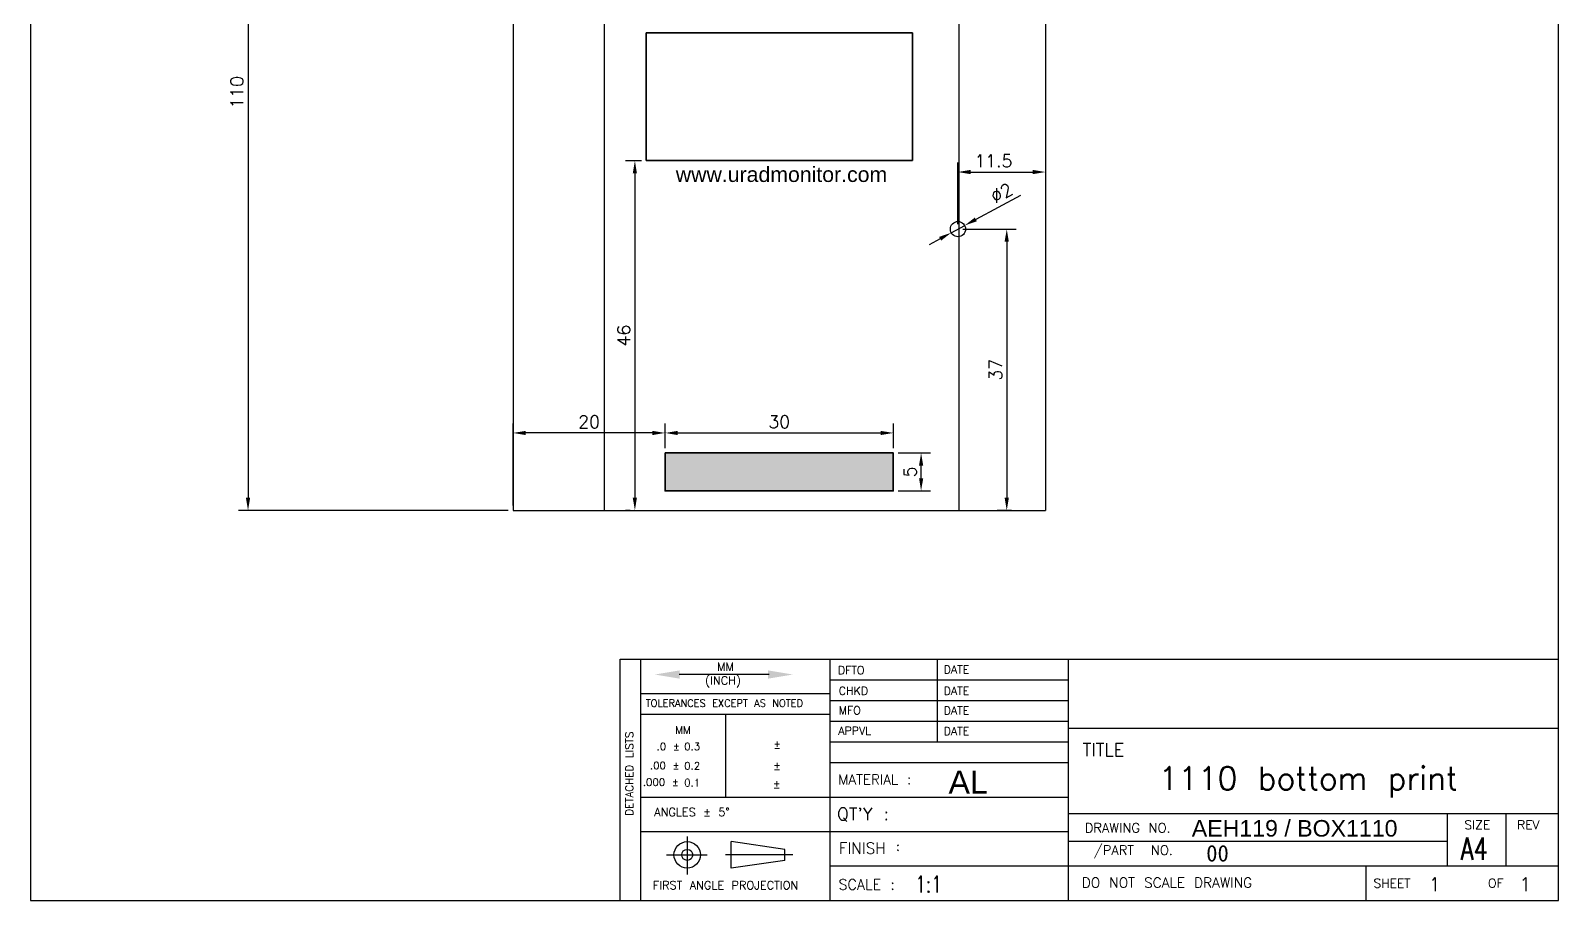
# Model space of a CAD drawing. Header units: millimetres. Extents: x 207 to 635, y 135 to 813.
# Drawn here: x 434.1 to 635, y 278.9 to 393.3 of the extents above; entities that cross this region are included whole.
import ezdxf
from ezdxf.enums import TextEntityAlignment as Align

# ---------------------------------------------------------------- set-up
doc = ezdxf.new("R2010")
doc.units = ezdxf.units.MM
for name, color, linetype, lineweight in [('Callout', 3, 'Continuous', 0), ('CAXA0', 7, 'Continuous', 70), ('Contour line', 1, 'Continuous', 15), ('TEXT', 6, 'Continuous', 20)]:
    doc.layers.add(name, color=color, linetype=linetype, lineweight=lineweight)
doc.styles.add('_YES', font='ROMANC.SHX', dxfattribs={"height": 1.5})
doc.styles.add('ADESK2', font='romans')
doc.styles.get("Standard").update_dxf_attribs({"font": 'txt.shx'})
doc.styles.add('样式 1', font='Arial.ttf')
doc.dimstyles.new('ISO-25', dxfattribs={"dimtxt": 2.5, "dimasz": 2, "dimexe": 1.25, "dimexo": 0.625, "dimtad": 1, "dimdsep": 46, "dimtxsty": 'Standard', "dimcen": 2.5, "dimclrt": 256, "dimadec": 0, "dimazin": 0, "dimtfac": 1, "dimtmove": 0, "dimatfit": 3, "dimfxl": 1, "dimarcsym": 0})
picture_1 = doc.add_image_def('image1.png', size_in_pixel=(533, 256))

# ---------------------------------------------------------------- blocks, each defined once
blk = doc.blocks.new('*D134')
at = {"layer": 'Callout', "color": 0, "lineweight": -2, "transparency": 16777216}
for p, q in [((566.9, 440.19), (461.43, 440.19)), ((462.68, 438.53), (462.68, 331.86)), ((496.9, 330.19), (461.43, 330.19))]:
    blk.add_line(p, q, dxfattribs=at)
at = {"layer": 'Callout', "color": 0, "lineweight": 35, "transparency": 16777216}
for points in [[(462.4, 438.53), (462.96, 438.53), (462.68, 440.19)], [(462.4, 331.86), (462.96, 331.86), (462.68, 330.19)]]:
    blk.add_solid(points, dxfattribs=at)
at = {"layer": 'Defpoints', "color": 0, "lineweight": 35, "transparency": 16777216}
for p in [(567.52, 440.19), (462.68, 330.19), (497.52, 330.19)]:
    blk.add_point(p, dxfattribs=at)
at = {"layer": 'Callout', "lineweight": 25, "transparency": 16777216, "insert": (461.22, 385.19), "char_height": 1.667, "attachment_point": 5, "rotation": 90}
blk.add_mtext('110', dxfattribs=at)
blk = doc.blocks.new('*D150')
at = {"layer": 'Callout', "color": 0, "lineweight": -2, "transparency": 16777216}
for p, q in [((564.22, 371.63), (558.36, 368.46)), ((555.14, 366.72), (556.9, 367.67)), ((553.67, 365.92), (552.21, 365.13))]:
    blk.add_line(p, q, dxfattribs=at)
at = {"layer": 'Callout', "color": 0, "lineweight": 35, "transparency": 16777216}
for points in [[(558.23, 368.71), (558.5, 368.22), (556.9, 367.67)], [(553.54, 366.17), (553.8, 365.68), (555.14, 366.72)]]:
    blk.add_solid(points, dxfattribs=at)
at = {"layer": 'Defpoints', "color": 0, "lineweight": 35, "transparency": 16777216}
for p in [(556.9, 367.67), (555.14, 366.72)]:
    blk.add_point(p, dxfattribs=at)
at = {"layer": 'Callout', "lineweight": 25, "transparency": 16777216, "insert": (561.75, 371.95), "char_height": 1.667, "attachment_point": 5, "rotation": 28.4135}
blk.add_mtext('∅2', dxfattribs=at)
blk = doc.blocks.new('*D151')
at = {"layer": 'Callout', "color": 0, "lineweight": -2, "transparency": 16777216}
for p, q in [((556.64, 367.19), (563.68, 367.19)), ((562.43, 365.53), (562.43, 331.86)), ((563.05, 330.19), (561.18, 330.19))]:
    blk.add_line(p, q, dxfattribs=at)
at = {"layer": 'Callout', "color": 0, "lineweight": 35, "transparency": 16777216}
for points in [[(562.15, 365.53), (562.71, 365.53), (562.43, 367.19)], [(562.15, 331.86), (562.71, 331.86), (562.43, 330.19)]]:
    blk.add_solid(points, dxfattribs=at)
at = {"layer": 'Defpoints', "color": 0, "lineweight": 35, "transparency": 16777216}
for p in [(556.02, 367.19), (562.43, 330.19), (563.68, 330.19)]:
    blk.add_point(p, dxfattribs=at)
at = {"layer": 'Callout', "lineweight": 35, "transparency": 16777216, "insert": (560.97, 348.69), "char_height": 1.667, "attachment_point": 5, "rotation": 90}
blk.add_mtext('37', dxfattribs=at)
blk = doc.blocks.new('*D152')
at = {"layer": 'Callout', "color": 0, "lineweight": -2, "transparency": 16777216}
for p, q in [((556.02, 367.82), (556.02, 375.95)), ((557.68, 374.7), (565.85, 374.7)), ((567.52, 375.32), (567.52, 373.45))]:
    blk.add_line(p, q, dxfattribs=at)
at = {"layer": 'Callout', "color": 0, "lineweight": 35, "transparency": 16777216}
for points in [[(557.68, 374.98), (557.68, 374.42), (556.02, 374.7)], [(565.85, 374.98), (565.85, 374.42), (567.52, 374.7)]]:
    blk.add_solid(points, dxfattribs=at)
at = {"layer": 'Defpoints', "color": 0, "lineweight": 35, "transparency": 16777216}
for p in [(567.52, 375.95), (567.52, 374.7), (556.02, 367.19)]:
    blk.add_point(p, dxfattribs=at)
at = {"layer": 'Callout', "lineweight": 35, "transparency": 16777216, "insert": (560.68, 376.16), "char_height": 1.667, "attachment_point": 5}
blk.add_mtext('11.5', dxfattribs=at)
blk = doc.blocks.new('*D155')
at = {"layer": 'Callout', "color": 0, "lineweight": -2, "transparency": 16777216}
for p, q in [((514.39, 376.19), (512.29, 376.19)), ((513.54, 374.53), (513.54, 331.86)), ((512.91, 330.19), (512.29, 330.19))]:
    blk.add_line(p, q, dxfattribs=at)
at = {"layer": 'Callout', "color": 0, "lineweight": 35, "transparency": 16777216}
for points in [[(513.26, 374.53), (513.81, 374.53), (513.54, 376.19)], [(513.26, 331.86), (513.81, 331.86), (513.54, 330.19)]]:
    blk.add_solid(points, dxfattribs=at)
at = {"layer": 'Defpoints', "color": 0, "lineweight": 35, "transparency": 16777216}
for p in [(515.02, 376.19), (513.54, 330.19), (513.54, 330.19)]:
    blk.add_point(p, dxfattribs=at)
at = {"layer": 'Callout', "lineweight": 35, "transparency": 16777216, "insert": (512.08, 353.19), "char_height": 1.667, "attachment_point": 5, "rotation": 90}
blk.add_mtext('46', dxfattribs=at)
blk = doc.blocks.new('*D156')
at = {"layer": 'Callout', "color": 0, "lineweight": -2, "transparency": 16777216}
for p, q in [((548.14, 337.76), (552.42, 337.76)), ((551.17, 334.43), (551.17, 336.09)), ((548.14, 332.76), (552.42, 332.76))]:
    blk.add_line(p, q, dxfattribs=at)
at = {"layer": 'Callout', "color": 0, "lineweight": 35, "transparency": 16777216}
for points in [[(550.9, 336.09), (551.45, 336.09), (551.17, 337.76)], [(550.9, 334.43), (551.45, 334.43), (551.17, 332.76)]]:
    blk.add_solid(points, dxfattribs=at)
at = {"layer": 'Defpoints', "color": 0, "lineweight": 35, "transparency": 16777216}
for p in [(547.52, 337.76), (551.17, 337.76), (547.52, 332.76)]:
    blk.add_point(p, dxfattribs=at)
at = {"layer": 'Callout', "lineweight": 35, "transparency": 16777216, "insert": (549.72, 335.26), "char_height": 1.67, "attachment_point": 5, "rotation": 90}
blk.add_mtext('5', dxfattribs=at)
blk = doc.blocks.new('*D157')
at = {"layer": 'Callout', "color": 0, "lineweight": -2, "transparency": 16777216}
for p, q in [((517.52, 338.38), (517.52, 341.63)), ((547.52, 338.38), (547.52, 341.63)), ((519.18, 340.38), (545.85, 340.38))]:
    blk.add_line(p, q, dxfattribs=at)
at = {"layer": 'Callout', "color": 0, "lineweight": 35, "transparency": 16777216}
for points in [[(519.18, 340.65), (519.18, 340.1), (517.52, 340.38)], [(545.85, 340.65), (545.85, 340.1), (547.52, 340.38)]]:
    blk.add_solid(points, dxfattribs=at)
at = {"layer": 'Defpoints', "color": 0, "lineweight": 35, "transparency": 16777216}
for p in [(547.52, 340.38), (517.52, 337.76), (547.52, 337.76)]:
    blk.add_point(p, dxfattribs=at)
at = {"layer": 'Callout', "lineweight": 35, "transparency": 16777216, "insert": (532.52, 341.84), "char_height": 1.667, "attachment_point": 5}
blk.add_mtext('30', dxfattribs=at)
blk = doc.blocks.new('*D158')
at = {"layer": 'Callout', "color": 0, "lineweight": -2, "transparency": 16777216}
for p, q in [((497.52, 330.82), (497.52, 341.63)), ((517.52, 338.38), (517.52, 341.63)), ((515.85, 340.38), (499.19, 340.38))]:
    blk.add_line(p, q, dxfattribs=at)
at = {"layer": 'Callout', "color": 0, "lineweight": 35, "transparency": 16777216}
for points in [[(499.19, 340.65), (499.19, 340.1), (497.52, 340.38)], [(515.85, 340.65), (515.85, 340.1), (517.52, 340.38)]]:
    blk.add_solid(points, dxfattribs=at)
at = {"layer": 'Defpoints', "color": 0, "lineweight": 35, "transparency": 16777216}
for p in [(497.52, 340.38), (517.52, 337.76, -0.37), (497.52, 330.19)]:
    blk.add_point(p, dxfattribs=at)
at = {"layer": 'Callout', "lineweight": 35, "transparency": 16777216, "insert": (507.52, 341.84), "char_height": 1.667, "attachment_point": 5}
blk.add_mtext('20', dxfattribs=at)

msp = doc.modelspace()

# ---------------------------------------------------------------- hatches: boundary and pattern name
at = {"layer": 'TEXT', "lineweight": 35}
h = msp.add_hatch(color=256, dxfattribs=at)
h.dxf.hatch_style = 1
h.paths.add_polyline_path([(547.517, 332.759), (547.517, 337.759), (517.517, 337.759), (517.517, 332.759)])

# ---------------------------------------------------------------- linework, layer by layer
at = {"layer": 'Callout', "color": 0, "lineweight": 25}
for p, q in [((497.52, 440.192), (497.52, 330.192)), ((509.52, 440.192), (509.52, 330.192)), ((556.145, 440.192), (556.145, 330.192)), ((567.52, 440.192), (567.52, 330.192)), ((497.52, 330.192), (567.52, 330.192))]:
    msp.add_line(p, q, dxfattribs=at)
at = {"layer": 'Callout', "color": 0, "lineweight": 35, "elevation": -0.369}
msp.add_lwpolyline([(517.517, 337.759), (547.517, 337.759), (547.517, 332.759), (517.517, 332.759)], close=True, dxfattribs=at)
at = {"layer": 'CAXA0', "color": 0, "lineweight": 25}
for p, q in [((434.087, 503.263), (434.087, 278.883)), ((634.964, 278.883), (634.964, 503.194)), ((434.087, 479.177), (434.087, 278.883)), ((434.087, 479.177), (434.087, 278.883)), ((514.316, 278.883), (514.316, 310.632)), ((539.184, 310.632), (539.184, 278.883)), ((553.312, 299.747), (553.312, 310.632)), ((570.557, 278.883), (570.557, 310.632)), ((531.176, 308.602), (519.358, 308.602)), ((539.184, 307.911), (570.557, 307.911)), ((514.316, 306.097), (539.184, 306.097)), ((514.316, 303.375), (539.184, 303.375)), ((525.508, 292.49), (525.508, 303.375)), ((539.184, 305.19), (570.557, 305.19)), ((539.184, 302.468), (570.557, 302.468)), ((570.557, 301.561), (634.964, 301.561)), ((539.184, 299.747), (570.557, 299.747)), ((539.184, 297.025), (570.557, 297.025)), ((514.316, 292.49), (570.557, 292.49)), ((570.557, 290.313), (634.964, 290.313)), ((620.384, 283.418), (620.384, 290.313)), ((628.07, 283.418), (628.07, 290.313)), ((514.316, 287.954), (570.557, 287.954)), ((520.419, 287.293), (520.419, 282.279)), ((526.209, 283.146), (526.209, 286.619)), ((533.252, 285.606), (526.209, 286.619)), ((533.252, 284.159), (533.252, 285.606)), ((570.557, 286.7), (620.384, 286.7)), ((517.718, 284.883), (523.024, 284.883)), ((534.313, 284.883), (525.437, 284.883)), ((533.252, 284.159), (526.209, 283.146)), ((539.184, 283.418), (570.557, 283.418)), ((570.557, 283.418), (634.964, 283.418)), ((609.689, 278.883), (609.689, 283.418)), ((434.087, 278.883), (634.964, 278.883))]:
    msp.add_line(p, q, dxfattribs=at)
at = {"layer": 'CAXA0', "color": 0, "linetype": 'Continuous', "lineweight": 25}
for p, q in [((511.594, 278.883), (511.594, 310.632)), ((511.594, 310.632), (634.964, 310.632))]:
    msp.add_line(p, q, dxfattribs=at)
at = {"layer": 'CAXA0', "color": 0, "lineweight": 25}
for radius in [1.737, 0.724]:
    msp.add_circle((520.419, 284.883), radius, dxfattribs=at)
for points in [[(519.44, 308.058), (519.44, 309.147), (516.174, 308.602)], [(531.048, 309.147), (531.048, 308.058), (534.313, 308.602)]]:
    msp.add_solid(points, dxfattribs=at)
at = {"layer": 'Contour line', "lineweight": 25}
msp.add_circle((556.017, 367.192), 1, dxfattribs=at)

# ---------------------------------------------------------------- texts
at = {"layer": 'CAXA0', "color": 0, "lineweight": 25}
for s, height, p in [('MM', 1.0886, (524.341, 309.085)), ('DFTO', 1.0581, (540.226, 308.641)), ('(INCH)', 1.0886, (522.775, 307.272)), ('CHKD', 1.0581, (540.344, 305.931)), ('TOLERANCES EXCEPT AS NOTED', 0.94342, (514.974, 304.362)), ('MFO', 1.0581, (540.334, 303.364)), ('MM ', 0.9797, (518.865, 300.822)), ('APPVL', 1.0581, (540.287, 300.676)), ('.0 %%P ', 0.9797, (516.395, 298.652)), ('0.3', 0.9797, (520.025, 298.652)), (' %%P', 1.0886, (530.762, 298.864)), ('TITLE', 1.6764, (572.4, 297.876)), ('.00 %%P ', 0.9797, (515.519, 296.136)), ('0.2', 0.9797, (520.025, 296.095)), (' %%P', 1.0886, (530.746, 296.068)), ('MATERIAL :', 1.303, (540.28, 294.145)), ('.000 %%P ', 0.9797, (514.584, 293.966)), ('0.1', 0.9797, (520.025, 293.886)), (' %%P', 1.0886, (530.716, 293.657)), ('ANGLES %%P 5%%d', 1.08856, (516.084, 289.967)), ("QT'Y :", 1.6459, (540.119, 289.433)), ('DRAWING NO.', 1.25647, (572.685, 287.804)), ('FINISH', 1.4696, (540.352, 285.026)), ('/PART  NO.', 1.2565, (573.869, 284.872)), ('FIRST ANGLE PROJECTION', 1.08856, (515.909, 280.345)), ('SCALE :', 1.3716, (540.322, 280.3)), ('DO NOT SCALE DRAWING', 1.3226, (572.287, 280.568))]:
    msp.add_text(s, height=height, dxfattribs=at).set_placement(p)
for s, height, style, p in [('DATE', 1.0613, 'ADESK2', (554.143, 308.716)), ('DATE', 1.0613, 'ADESK2', (554.143, 305.918)), ('DATE', 1.0613, 'ADESK2', (554.143, 303.327)), ('DATE', 1.0613, 'ADESK2', (554.143, 300.632)), ('SIZE', 1.1793, 'ADESK2', (622.602, 288.242)), ('REV', 1.1793, 'ADESK2', (629.53, 288.242)), (':', 1.134, '_YES', (547.888, 285.428)), ('SHEET', 1.1793, 'ADESK2', (610.647, 280.561)), ('OF', 1.1793, 'ADESK2', (625.708, 280.568))]:
    msp.add_text(s, height=height, dxfattribs=dict(at, style=style)).set_placement(p)
msp.add_text('DETACHED LISTS', height=0.99785, rotation=90, dxfattribs=at).set_placement((513.305, 290.02))
at = {"layer": 'CAXA0', "color": 0, "lineweight": 25, "width": 0.75}
msp.add_text('A4', height=2.9028, dxfattribs=at).set_placement((622.138, 284.24))
at = {"layer": 'CAXA0', "color": 0, "lineweight": 25}
for s, insert, char_height, width, attachment_point in [('{\\fArial|b0|i0|c0|p34;AL}', (557.36, 294.446), 3.02377, 65.93676, 5), ('1110 bottom print', (602.057, 294.446), 3.02377, 65.93676, 5), ('{\\fArial|b0|i0|c0|p32;AEH119 / BOX1110}', (586.757, 289.461), 2.17712, 65.073, 1), ('{\\fSimSun|b0|i0|c134|p2;00}', (588.66, 286.181), 2.17712, 65.073, 1)]:
    msp.add_mtext(s, dxfattribs=dict(at, insert=insert, char_height=char_height, width=width, attachment_point=attachment_point))
at = {"layer": 'CAXA0', "color": 0, "lineweight": 25, "width": 0.75}
msp.add_attdef('1:1', (550.403, 279.937), '', height=2.177, dxfattribs=at)
at = {"layer": 'CAXA0', "color": 0, "lineweight": 25}
for p, s in [((617.919, 280.089), 'X'), ((629.807, 280.089), 'Y')]:
    msp.add_attdef('1', p, s, height=1.814, dxfattribs=at)
at = {"layer": 'TEXT', "lineweight": 25, "ltscale": 2, "style": '样式 1'}
msp.add_text('www.uradmonitor.com', height=2, dxfattribs=at).set_placement((532.815, 373.392), align=Align.CENTER)

# ---------------------------------------------------------------- dimensions: what is measured, and where the dimension line sits
at = {"layer": 'Callout', "lineweight": 25}
dim = msp.add_linear_dim(base=(462.682, 330.192), p1=(567.52, 440.192), p2=(497.52, 330.192), angle=90, dimstyle='ISO-25', override={"dimtxt": 1.6667, "dimasz": 1.6667, "dimgap": 0.6245}, dxfattribs=at)
dim.commit()
dim.dimension.update_dxf_attribs({"geometry": '*D134', "text_midpoint": (462.682, 385.192), "dimtype": 160})
at = {"layer": 'Callout', "lineweight": 35}
for base, p1, p2, picture, middle in [((513.537, 330.192), (515.02, 376.195), (513.537, 330.192), '*D155', (512.079, 353.193)), ((551.174, 337.759, -0.369), (547.517, 332.759, -0.369), (547.517, 337.759, -0.369), '*D156', (549.717, 335.259, -0.369))]:
    dim = msp.add_linear_dim(base=base, p1=p1, p2=p2, angle=90, dimstyle='ISO-25', override={"dimtxt": 1.6667, "dimasz": 1.6667, "dimgap": 0.6245}, dxfattribs=at)
    dim.commit()
    dim.dimension.update_dxf_attribs({"geometry": picture, "text_midpoint": middle})
dim = msp.add_linear_dim(base=(567.52, 374.7), p1=(556.017, 367.192), p2=(567.52, 375.95), dimstyle='ISO-25', override={"dimtxt": 1.6667, "dimasz": 1.6667, "dimgap": 0.6245}, dxfattribs=at)
dim.commit()
dim.dimension.update_dxf_attribs({"geometry": '*D152', "text_midpoint": (560.681, 374.7), "dimtype": 160})
at = {"layer": 'Callout', "lineweight": 25}
dim = msp.add_diameter_dim_2p(p1=(555.138, 366.716), p2=(556.897, 367.668), dimstyle='ISO-25', override={"dimtxt": 1.6667, "dimasz": 1.6667, "dimgap": 0.6245}, dxfattribs=at)
dim.commit()
dim.dimension.update_dxf_attribs({"geometry": '*D150', "text_midpoint": (562.444, 370.669), "dimtype": 163})
at = {"layer": 'Callout', "lineweight": 35}
dim = msp.add_linear_dim(base=(562.43, 330.192), p1=(556.017, 367.192), p2=(563.68, 330.192), angle=90, dimstyle='ISO-25', override={"dimtxt": 1.6667, "dimasz": 1.6667, "dimgap": 0.6245}, dxfattribs=at)
dim.commit()
dim.dimension.update_dxf_attribs({"geometry": '*D151', "text_midpoint": (562.43, 348.692), "dimtype": 160})
for base, p2, picture, middle in [((497.52, 340.377), (497.52, 330.192), '*D158', (507.518, 341.835)), ((547.517, 340.377, -0.369), (547.517, 337.759, -0.369), '*D157', (532.517, 341.835, -0.369))]:
    dim = msp.add_linear_dim(base=base, p1=(517.517, 337.759, -0.369), p2=p2, dimstyle='ISO-25', override={"dimtxt": 1.6667, "dimasz": 1.6667, "dimgap": 0.6245}, dxfattribs=at)
    dim.commit()
    dim.dimension.update_dxf_attribs({"geometry": picture, "text_midpoint": middle})

# ---------------------------------------------------------------- pictures from other files: only their frames are drawn
at = {"layer": 'TEXT', "lineweight": 35}
image = msp.add_image(picture_1, insert=(515.02, 376.195), size_in_units=(35.001, 16.811), dxfattribs=at)
image.dxf.flags = 7

doc.saveas('drawing.dxf')
